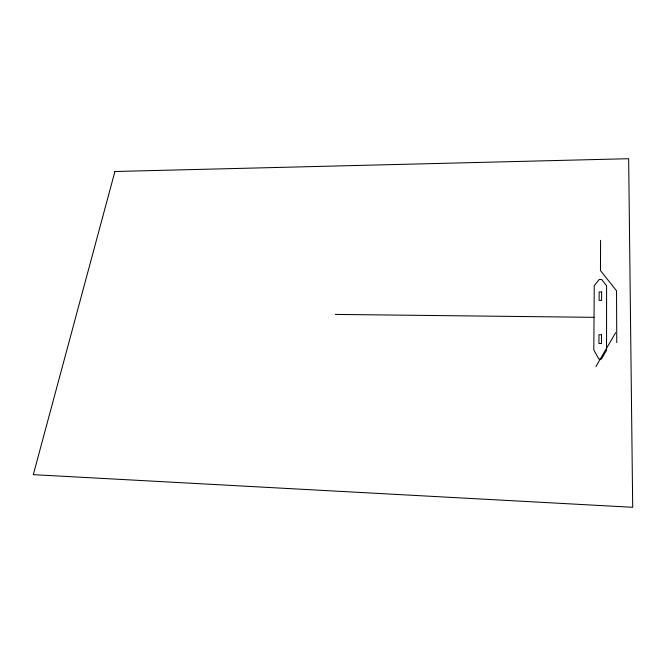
<?xml version="1.0" encoding="UTF-8"?>
<svg xmlns="http://www.w3.org/2000/svg" width="666" height="666" viewBox="0 0 666 666"><rect width="100%" height="100%" fill="white"/><g stroke="black" fill="none" stroke-linecap="round" stroke-linejoin="round"><path stroke-width="1" d="M600.574 240.343L600.466 270.554L616.533 290.792L616.774 342.59M595.945 366.475L615.659 332.642M335.264 314.402L594.03 317.332M606.584 285.747L606.551 350.249L601.423 359.074L598.859 359.016L593.806 350.016L594.247 285.697L599.2 279.504L601.664 279.512L606.584 285.747M601.49 334.74L601.465 343.523L598.925 343.481L598.959 334.707L601.49 334.74M601.623 291.983L601.598 300.383L599.109 300.366L599.15 291.966L601.623 291.983M114.918 171.503L33.3 474.65L632.7 507.292L628.654 158.708L114.918 171.503"/></g></svg>
